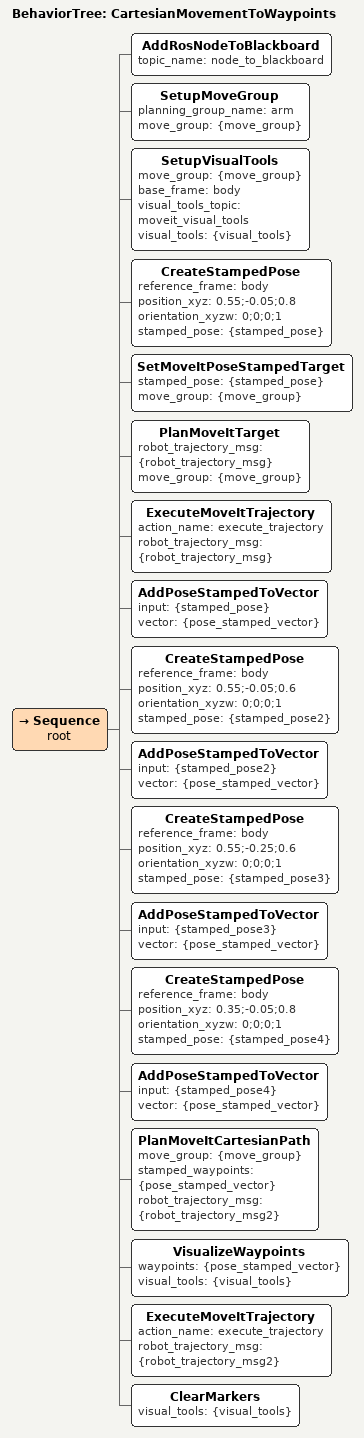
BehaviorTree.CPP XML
<root BTCPP_format="4" >
     <BehaviorTree ID="CartesianMovementToWaypoints">
        <Sequence name="root">
            <AddRosNodeToBlackboard topic_name="node_to_blackboard"/>
            <SetupMoveGroup             planning_group_name="arm" move_group="{move_group}"/>
            <SetupVisualTools           move_group="{move_group}" base_frame="body" visual_tools_topic="moveit_visual_tools" visual_tools="{visual_tools}"/>
            <CreateStampedPose          reference_frame="body" position_xyz="0.55;-0.05;0.8" orientation_xyzw="0;0;0;1" stamped_pose="{stamped_pose}"/>
            <SetMoveItPoseStampedTarget stamped_pose="{stamped_pose}" move_group="{move_group}"/>
            <PlanMoveItTarget           robot_trajectory_msg="{robot_trajectory_msg}" move_group="{move_group}"/>
            <ExecuteMoveItTrajectory    action_name="execute_trajectory" robot_trajectory_msg="{robot_trajectory_msg}"/>
            <AddPoseStampedToVector     input="{stamped_pose}" vector="{pose_stamped_vector}"/>
            <CreateStampedPose          reference_frame="body" position_xyz="0.55;-0.05;0.6" orientation_xyzw="0;0;0;1" stamped_pose="{stamped_pose2}"/>
            <AddPoseStampedToVector     input="{stamped_pose2}" vector="{pose_stamped_vector}"/>
            <CreateStampedPose          reference_frame="body" position_xyz="0.55;-0.25;0.6" orientation_xyzw="0;0;0;1" stamped_pose="{stamped_pose3}"/>
            <AddPoseStampedToVector     input="{stamped_pose3}" vector="{pose_stamped_vector}"/>
            <CreateStampedPose          reference_frame="body" position_xyz="0.35;-0.05;0.8" orientation_xyzw="0;0;0;1" stamped_pose="{stamped_pose4}"/>
            <AddPoseStampedToVector     input="{stamped_pose4}" vector="{pose_stamped_vector}"/>
            <PlanMoveItCartesianPath    move_group="{move_group}" stamped_waypoints="{pose_stamped_vector}" robot_trajectory_msg="{robot_trajectory_msg2}"/>
            <VisualizeWaypoints         waypoints="{pose_stamped_vector}" visual_tools="{visual_tools}"/>
            <ExecuteMoveItTrajectory    action_name="execute_trajectory" robot_trajectory_msg="{robot_trajectory_msg2}"/>
            <ClearMarkers               visual_tools="{visual_tools}"/>
        </Sequence>
     </BehaviorTree>
 </root>
